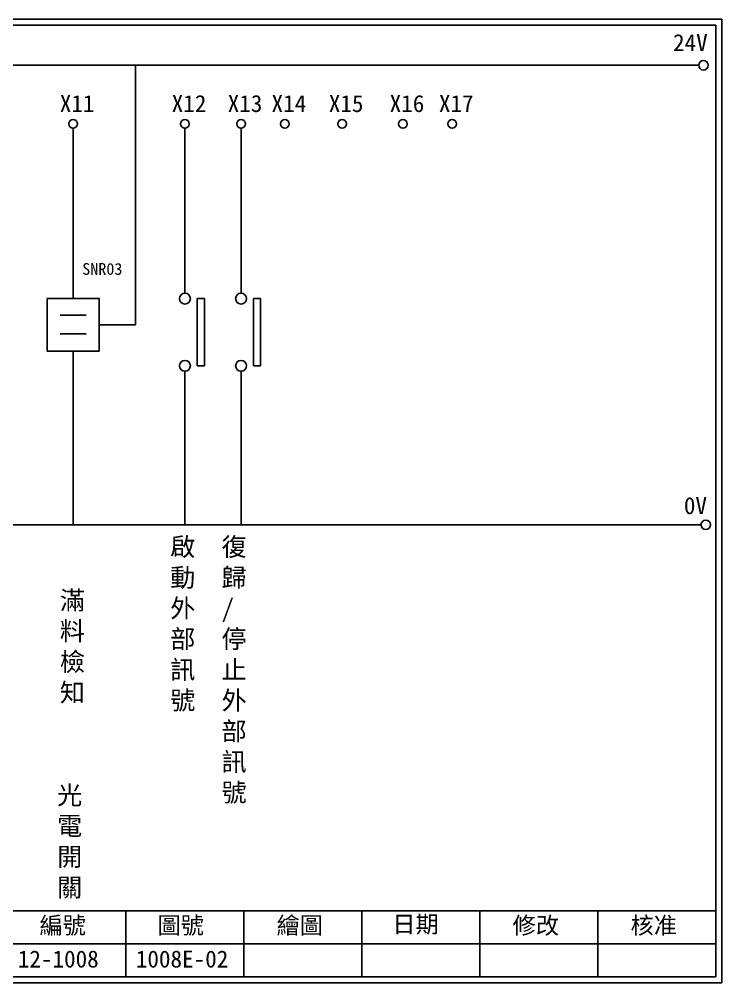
# Model space of a CAD drawing. Extents: x 325 to 612, y 3 to 207.
# Drawn here: x 463.5 to 612.3, y 3 to 207 of the extents above; entities that cross this region are included whole.
import ezdxf

# ---------------------------------------------------------------- set-up
doc = ezdxf.new("R2010")
doc.units = 0
doc.layers.get('0').update_dxf_attribs({"linetype": 'CONTINUOUS'})
doc.layers.add('圖框層', color=7, linetype='CONTINUOUS')
doc.layers.add('標尺寸層', color=3, linetype='CONTINUOUS')
doc.styles.add('CNS', font='romanc.shx', dxfattribs={"bigfont": 'chineset.shx'})
doc.styles.add('STSL', font='KAIU.TTF')

msp = doc.modelspace()

# ---------------------------------------------------------------- linework, layer by layer
for p, q in [((488.11, 142.31), (488.11, 197.22)), ((474.88, 147.89), (474.88, 183.91)), ((502.7, 147.83), (501.2, 147.83)), ((514.58, 147.83), (513.08, 147.83)), ((480.4, 142.31), (488.11, 142.31)), ((474.88, 136.73), (474.88, 99.96)), ((502.7, 133.6), (501.2, 133.6)), ((514.58, 133.6), (513.08, 133.6))]:
    msp.add_line(p, q)
msp.add_lwpolyline([(469.37, 147.89), (480.4, 147.89), (480.4, 136.73), (469.37, 136.73)], close=True)
for centre in [(608.44, 197.22), (608.92, 99.96)]:
    msp.add_circle(centre, 1)
at = {"layer": '圖框層', "color": 7}
for p, q in [((612.32, 206.97), (325.32, 206.97)), ((612.32, 3), (612.32, 206.97)), ((611.07, 205.72), (326.57, 205.72)), ((611.07, 4.25), (611.07, 205.72)), ((326.57, 18.25), (611.07, 18.25)), ((486.07, 4.25), (486.07, 18.25)), ((511.07, 4.25), (511.07, 18.25)), ((536.07, 4.25), (536.07, 18.25)), ((561.07, 4.25), (561.07, 18.25)), ((586.07, 4.25), (586.07, 18.25)), ((461.07, 11.25), (611.07, 11.25)), ((326.57, 4.25), (611.07, 4.25)), ((325.32, 3), (612.32, 3))]:
    msp.add_line(p, q, dxfattribs=at)
at = {"layer": '標尺寸層', "color": 7}
for p, q in [((329.84, 197.22), (607.44, 197.22)), ((498.59, 183.91), (498.59, 148.99)), ((510.47, 183.91), (510.47, 148.99)), ((501.2, 133.6), (501.2, 147.83)), ((502.7, 133.6), (502.7, 147.83)), ((513.08, 133.6), (513.08, 147.83)), ((514.58, 133.6), (514.58, 147.83)), ((472.12, 144.34), (477.69, 144.34)), ((472.12, 140.37), (477.69, 140.37)), ((498.59, 132.46), (498.59, 99.96)), ((498.59, 132.45), (498.59, 99.96)), ((510.47, 132.46), (510.47, 99.96)), ((510.47, 132.45), (510.47, 99.96)), ((330.05, 99.96), (607.92, 99.96))]:
    msp.add_line(p, q, dxfattribs=at)
for centre, radius in [((474.88, 184.83), 0.92), ((498.59, 184.83), 0.92), ((510.47, 184.83), 0.92), ((519.75, 184.83), 0.92), ((531.89, 184.83), 0.92), ((544.78, 184.83), 0.92), ((555.22, 184.83), 0.92), ((498.59, 147.83), 1.15), ((510.47, 147.83), 1.15), ((498.59, 133.6), 1.15), ((510.47, 133.6), 1.15)]:
    msp.add_circle(centre, radius, dxfattribs=at)

# ---------------------------------------------------------------- texts
at = {"layer": '圖框層', "color": 4, "style": 'STSL'}
for s, height, p in [('24V', 3.6, (602, 200.22)), ('X11', 3.6, (472.07, 187.33)), ('X12', 3.6, (495.78, 187.33)), ('X13', 3.6, (507.65, 187.33)), ('X14', 3.6, (516.93, 187.33)), ('X15', 3.6, (529.07, 187.33)), ('X16', 3.6, (541.96, 187.33)), ('X17', 3.6, (552.4, 187.33)), ('SNR03', 2.5, (476.83, 152.86)), ('0V', 3.6, (604.3, 102.2)), ('編號', 3.6, (467.78, 13.34)), ('圖號', 3.6, (492.78, 13.34)), ('繪圖', 3.6, (518.01, 13.34)), ('日期', 3.6, (542.54, 13.59)), ('修改', 3.6, (568.01, 13.34)), ('核准', 3.6, (593.01, 13.34)), ('12-1008', 3.6, (463.18, 6.22)), ('1008E-02', 3.6, (488.18, 6.22))]:
    msp.add_text(s, height=height, dxfattribs=at).set_placement(p)
at = {"layer": '標尺寸層', "color": 7, "char_height": 3.9, "width": 4.9608, "style": 'CNS'}
for s, insert, attachment_point in [('{\\fDFKai-SB|b0|i0|c136|p65;啟動外部訊號}', (495.46, 97.23), 1), ('{\\fDFKai-SB|b0|i0|c136|p65;復歸\\P/\\P停止外部訊號}', (506.34, 97.23), 1), ('{\\fDFKai-SB|b0|i0|c136|p65;滿料檢知}', (474.74, 74), 5), ('{\\fDFKai-SB|b0|i0|c136|p65;光電開關}', (474.16, 32.72), 5)]:
    msp.add_mtext(s, dxfattribs=dict(at, insert=insert, attachment_point=attachment_point))

doc.saveas('drawing.dxf')
